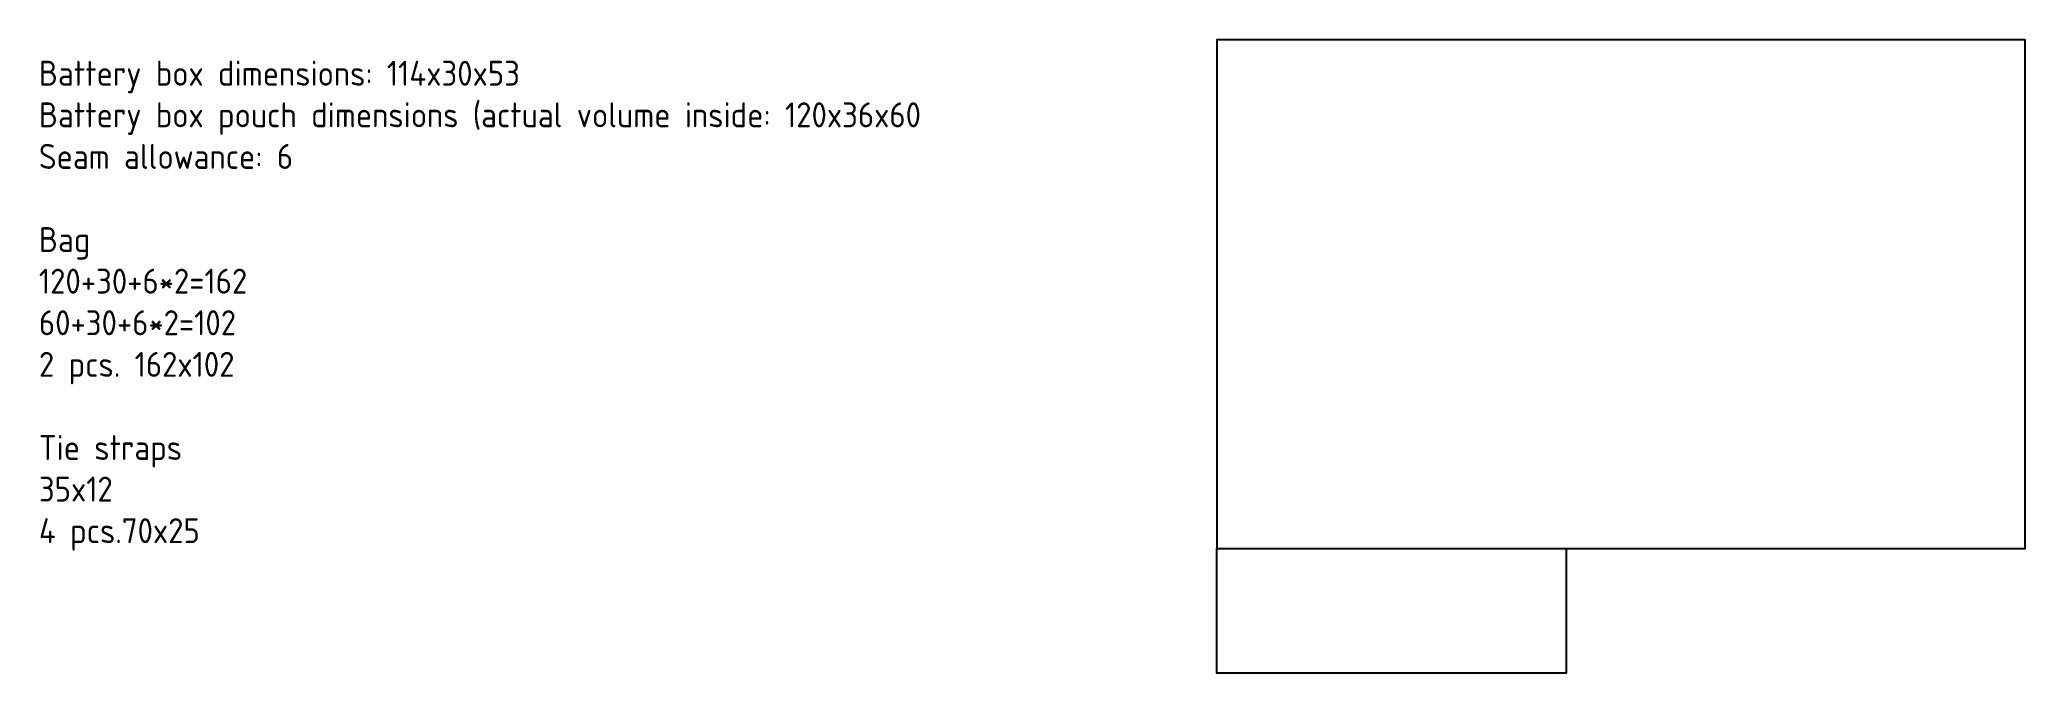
# Model space of a CAD drawing. Header units: millimetres. Extents: x -227 to 171, y 5 to 132.
import ezdxf

# ---------------------------------------------------------------- set-up
doc = ezdxf.new("R2010")
doc.units = ezdxf.units.MM
doc.layers.get('0').update_dxf_attribs({"linetype": 'CONTINUOUS', "lineweight": 25})
doc.styles.add('iso', font='iso')

msp = doc.modelspace()

# ---------------------------------------------------------------- linework, layer by layer
for points in [[(8.81, 29.61), (170.81, 29.61), (170.81, 131.61), (8.81, 131.61)], [(8.81, 29.61), (78.81, 29.61), (78.81, 4.61), (8.81, 4.61)]]:
    msp.add_lwpolyline(points, close=True)

# ---------------------------------------------------------------- texts
at = {"insert": (-227.18, 127.38), "char_height": 5, "width": 216.8113, "attachment_point": 1, "style": 'iso'}
msp.add_mtext('Battery box dimensions: 114x30x53\\PBattery box pouch dimensions (actual volume inside: 120x36x60 \\PSeam allowance: 6\\P\\PBag\\P120+30+6*2=162 \\P60+30+6*2=102\\P2 pcs. 162x102 \\P\\PTie straps \\P35x12 \\P4 pcs.70x25 \\P\\P\\P', dxfattribs=at)

doc.saveas('drawing.dxf')
